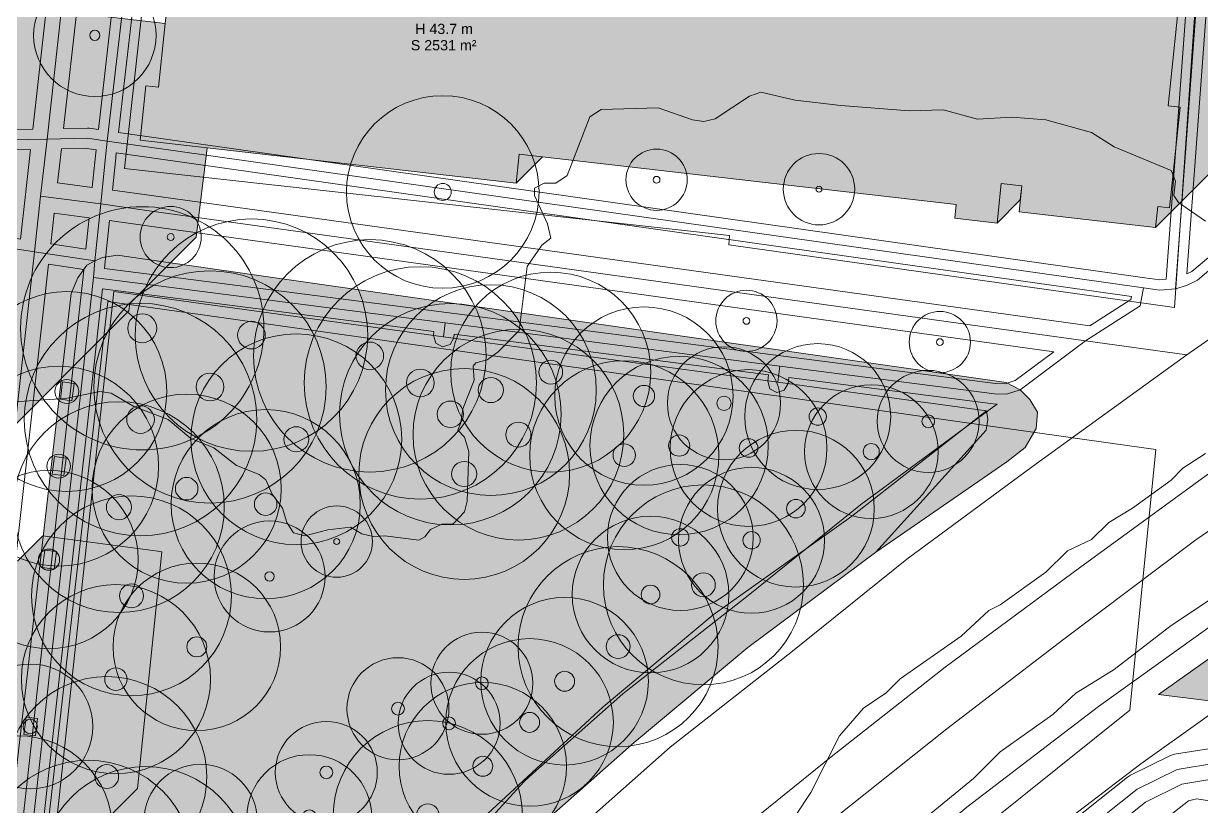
# Model space of a CAD drawing. Header units: metres. Extents: x -8 to 1190, y -11 to 1223.
# Drawn here: x 128.3 to 243.8, y 772.1 to 848.9 of the extents above; entities that cross this region are included whole.
import ezdxf

# ---------------------------------------------------------------- set-up
doc = ezdxf.new("R2010")
doc.units = ezdxf.units.M
doc.header["$MEASUREMENT"] = 0
for name, color, linetype, lineweight, true_color in [('TPX_BUILDING_AREAS_TEXT', 7, 'CONTINUOUS', 0, 0x000000), ('TPX_BUILDING_HEIGHTS_TEXT', 7, 'CONTINUOUS', 0, 0x000000), ('TPX_BUILDINGS', 7, 'CONTINUOUS', 0, 0x000000), ('TPX_BUILDINGS_HATCH', 7, 'CONTINUOUS', 0, 0xf0f0f0), ('TPX_BUILDINGS_SHADOWS_HATCH', 7, 'CONTINUOUS', 0, 0x000000), ('TPX_BUILDINGS_SHADOWS_OUTLINES', 7, 'CONTINUOUS', 0, 0x000000), ('TPX_CADASTRES', 7, 'CONTINUOUS', 0, 0x646464), ('TPX_CONTOUR_LINES_5M', 7, 'CONTINUOUS', 0, 0x969696), ('TPX_ROADS_AXES', 7, 'CONTINUOUS', 0, 0x323232), ('TPX_ROADS_CONTOURS', 7, 'CONTINUOUS', 0, 0x646464), ('TPX_VEGETATION_GREEN_SPACES', 7, 'CONTINUOUS', 0, 0x58ba48), ('TPX_VEGETATION_GREEN_SPACES_HATCH', 7, 'CONTINUOUS', 0, 0x58ba48), ('TPX_VEGETATION_TREES_INDIVIDUAL', 7, 'CONTINUOUS', 0, 0x136734)]:
    doc.layers.add(name, color=color, linetype=linetype, lineweight=lineweight, true_color=true_color)
doc.styles.add('TPX_TEXTE', font='arial.ttf')

# ---------------------------------------------------------------- blocks, each defined once
blk = doc.blocks.new('TREETR009_CR072')
at = {"layer": 'TPX_VEGETATION_TREES_INDIVIDUAL'}
for radius in [7.15, 0.85125]:
    blk.add_circle((0, 0, 0.0361), radius, dxfattribs=at)
blk = doc.blocks.new('TREETR003_CR030')
at = {"layer": 'TPX_VEGETATION_TREES_INDIVIDUAL'}
for radius in [3, 0.3333333333333333]:
    blk.add_circle((0, 0, 0.0361), radius, dxfattribs=at)
blk = doc.blocks.new('TREETR014_CR119')
at = {"layer": 'TPX_VEGETATION_TREES_INDIVIDUAL'}
for radius in [11.92, 1.4195833333333334]:
    blk.add_circle((0, 0, 0.0361), radius, dxfattribs=at)
blk = doc.blocks.new('TREETR003_CR035')
at = {"layer": 'TPX_VEGETATION_TREES_INDIVIDUAL'}
for radius in [3.5, 0.2916666666666667]:
    blk.add_circle((0, 0, 0.0361), radius, dxfattribs=at)
blk = doc.blocks.new('TREETR010_CR082')
at = {"layer": 'TPX_VEGETATION_TREES_INDIVIDUAL'}
for radius in [8.21, 0.9775]:
    blk.add_circle((0, 0, 0.0361), radius, dxfattribs=at)
blk = doc.blocks.new('TREETR008_CR066')
at = {"layer": 'TPX_VEGETATION_TREES_INDIVIDUAL'}
for radius in [6.55, 0.7916666666666666]:
    blk.add_circle((0, 0, 0.0361), radius, dxfattribs=at)
blk = doc.blocks.new('TREETR008_CR094')
at = {"layer": 'TPX_VEGETATION_TREES_INDIVIDUAL'}
for radius in [9.44, 0.8333333333333334]:
    blk.add_circle((0, 0, 0.0361), radius, dxfattribs=at)
blk = doc.blocks.new('TREETR005_CR060')
at = {"layer": 'TPX_VEGETATION_TREES_INDIVIDUAL'}
for radius in [6, 0.5]:
    blk.add_circle((0, 0, 0.0361), radius, dxfattribs=at)
blk = doc.blocks.new('TREETR011_CR093')
at = {"layer": 'TPX_VEGETATION_TREES_INDIVIDUAL'}
for radius in [9.27, 1.10375]:
    blk.add_circle((0, 0, 0.0361), radius, dxfattribs=at)
blk = doc.blocks.new('TREETR014_CR114')
at = {"layer": 'TPX_VEGETATION_TREES_INDIVIDUAL'}
for radius in [11.39, 1.35625]:
    blk.add_circle((0, 0, 0.0361), radius, dxfattribs=at)
blk = doc.blocks.new('TREETR010_CR087')
at = {"layer": 'TPX_VEGETATION_TREES_INDIVIDUAL'}
for radius in [8.74, 1.0404166666666665]:
    blk.add_circle((0, 0, 0.0361), radius, dxfattribs=at)
blk = doc.blocks.new('TREETR006_CR050')
at = {"layer": 'TPX_VEGETATION_TREES_INDIVIDUAL'}
for radius in [5, 0.625]:
    blk.add_circle((0, 0, 0.0361), radius, dxfattribs=at)
blk = doc.blocks.new('TREETR007_CR061')
at = {"layer": 'TPX_VEGETATION_TREES_INDIVIDUAL'}
for radius in [6.12, 0.7083333333333334]:
    blk.add_circle((0, 0, 0.0361), radius, dxfattribs=at)
blk = doc.blocks.new('TREETR009_CR077')
at = {"layer": 'TPX_VEGETATION_TREES_INDIVIDUAL'}
for radius in [7.68, 0.9141666666666667]:
    blk.add_circle((0, 0, 0.0361), radius, dxfattribs=at)
blk = doc.blocks.new('TREETR012_CR098')
at = {"layer": 'TPX_VEGETATION_TREES_INDIVIDUAL'}
for radius in [9.8, 1.1666666666666667]:
    blk.add_circle((0, 0, 0.0361), radius, dxfattribs=at)
blk = doc.blocks.new('TREETR005_CR054')
at = {"layer": 'TPX_VEGETATION_TREES_INDIVIDUAL'}
for radius in [5.44, 0.4583333333333333]:
    blk.add_circle((0, 0, 0.0361), radius, dxfattribs=at)
blk = doc.blocks.new('TREETR013_CR109')
at = {"layer": 'TPX_VEGETATION_TREES_INDIVIDUAL'}
for radius in [10.86, 1.2933333333333332]:
    blk.add_circle((0, 0, 0.0361), radius, dxfattribs=at)
blk = doc.blocks.new('TREETR012_CR103')
at = {"layer": 'TPX_VEGETATION_TREES_INDIVIDUAL'}
for radius in [10.33, 1.23]:
    blk.add_circle((0, 0, 0.0361), radius, dxfattribs=at)
blk = doc.blocks.new('TREETR007_CR056')
at = {"layer": 'TPX_VEGETATION_TREES_INDIVIDUAL'}
for radius in [5.55, 0.7083333333333334]:
    blk.add_circle((0, 0, 0.0361), radius, dxfattribs=at)

msp = doc.modelspace()

# ---------------------------------------------------------------- hatches: boundary and pattern name
at = {"layer": 'TPX_BUILDINGS_HATCH'}
msp.add_hatch(color=256, dxfattribs=at).paths.add_polyline_path([(140.2949380390346, 842.7747692740522), (139.74142546579242, 837.4545559561811), (176.6160411350429, 833.2152514136396), (176.910037945956, 836.0577873862348), (219.73887057229877, 831.13984629279), (219.59405322000384, 829.7823786414228), (223.74303717538714, 829.310804811772), (224.15079684183002, 833.2043060935102), (226.15897841379046, 832.975898233708), (225.89860625192523, 830.4289631522261), (239.2790450565517, 828.8891596472822), (239.48984141275287, 830.9526133215986), (240.65895361825824, 830.8140349066816), (241.6801099292934, 840.6862959540449), (240.52172465249896, 840.8158964789473), (241.80190462991595, 853.1312136328779), (142.55854697152972, 864.5391020453535), (142.03563876077533, 859.4907669699751), (143.29144282266498, 859.349602190312), (142.61120123788714, 852.8142752326094), (142.20296473428607, 848.8861536658369), (141.5507440082729, 842.6336044943891), (140.2949380390346, 842.7747692740522)])
at = {"layer": 'TPX_BUILDINGS_SHADOWS_HATCH'}
for points in [[(100.23947997018695, 886.5810980475508), (88.12349600717425, 874.4651140845381), (126.63003344461322, 868.9994215643965), (125.15229124948382, 854.8194603598677), (142.61119170114398, 852.8142876303755), (143.29143137857318, 859.3495936072432), (142.035637807101, 859.4907574332319), (142.55853648111224, 864.5391039527021), (241.80190558359027, 853.1312241232954), (240.52173514291644, 840.8159060156904), (241.6801108829677, 840.6863064444624), (240.65896410867572, 830.8140453970991), (239.4898490421474, 830.9526028311811), (239.27905554696918, 828.8891701376997), (270.1796111576259, 859.7897257483564), (270.24161715433, 860.3966984427534), (271.55951971933246, 861.7146010077558), (272.5806760303676, 871.5868630087934), (271.4222907535732, 871.7164635336958), (272.0081185810268, 877.3521237052046), (272.83446783944964, 879.3212160742842), (272.24256606027484, 879.607505289372), (272.70247073099017, 884.0317806876265), (265.0219716541469, 884.9146437323652), (247.57114882394671, 893.6138691580854), (249.6039275638759, 899.3819660819136), (248.0981139652431, 900.0685982382856), (253.95739455148578, 920.2525915778242), (248.82803721353412, 922.4722084677778), (242.1466044895351, 924.5559906638227), (231.178517293185, 926.9488968527876), (227.199531506747, 923.9664778388105), (224.79775900766253, 924.1480984366499), (216.14360136911273, 927.9530596411787), (217.01935763284564, 930.0379995978437), (206.1253118030727, 932.414751497563), (209.04963202401996, 935.3390698111616), (214.3350762836635, 947.9225382483564), (211.83073134347796, 946.0609249747358), (206.0797795765102, 932.3692125952803), (205.83053870126605, 932.4790625250898), (202.7559680454433, 933.149840799626), (177.15871138498187, 907.5525841391645), (216.54934115335345, 898.9587349570356), (223.2307748310268, 896.8749527609907), (228.36013312265277, 894.6553349173628), (239.70443625375628, 889.4824795401655), (261.75328535959125, 878.4911398566328), (268.6625422947109, 875.149295297917), (261.309376668185, 857.6275629675947), (253.55351633951068, 858.571920839604), (229.83703608438373, 861.4833006537519), (214.44466872140765, 863.3772101080976), (172.13460917398334, 868.5785593665205), (176.91823286935687, 905.6872381842695), (172.82435507699847, 906.4363550818525), (173.76116366311908, 912.5177178061567), (150.2360295765102, 917.6492542899214), (146.77121443673968, 914.1844391501509), (170.29634280130267, 909.0529036200605), (168.71443838998675, 898.7837853110395), (147.7845153324306, 902.6222824729048), (144.13378615304828, 898.9715532935224), (168.06702990457416, 894.5921358740889), (166.5918769352138, 885.0386175788008), (163.60545439645648, 885.5860104239546), (154.74515242502093, 876.725708452519), (151.22669596597552, 877.1298069632612), (151.26054186746478, 877.4078335440718), (151.66878504678607, 881.3359541571699), (152.59702010080218, 890.2429632819258), (142.93316073343158, 892.0143227255903), (143.76717276498675, 896.8472418463789), (133.02809615060687, 898.3715672171675), (134.33538527414203, 905.091792551335), (131.91058726236224, 905.590213266667), (129.9934873096645, 905.9821505225264), (130.74740500375628, 909.8570866263472), (128.78482050821185, 910.2573647177778), (127.69194025918841, 911.8983463919722), (122.04817480966449, 912.9283642447554), (124.78275580331683, 926.9784311926924), (127.11921305581927, 939.0134119666182), (114.89784521982074, 941.5170979178511), (98.70510859414935, 925.3243612921797), (110.92646975442767, 922.8206762946211), (108.59002394601703, 910.7856993353926), (123.80285544320941, 908.0092692053877), (124.89573950693011, 906.3682856238447), (126.85831923410296, 905.9680094397627), (125.54663939401507, 899.2262644446455), (127.97142691537738, 898.7278408682905), (126.63651175424457, 891.865546671208), (125.37943262979388, 885.3668188727461), (116.41538710519671, 887.2001204169355), (115.68101973459125, 883.4137634909712), (109.1769599430263, 884.7454437888227), (103.74884314462543, 885.859048334416), (100.23947997018695, 886.5810980475508)], [(96.09375376626849, 776.7620434439741), (94.88331217691302, 765.464384523686), (98.1597012989223, 765.0056414282881), (100.27934641763568, 770.0737194693647), (102.29494471475482, 769.1566109335981), (103.70198721811175, 772.1349863684736), (114.97674269601703, 770.6163029349409), (115.36901755258441, 770.5592026389204), (112.97579474374652, 747.3719830191694), (99.34848399087787, 749.1089214957319), (97.07227702066302, 746.8327135718428), (113.17847628518939, 744.7961573279463), (111.66600603982806, 731.9313368475996), (126.44452757760882, 746.7098583853804), (127.957006406039, 759.574678865727), (125.49038309976459, 759.8865723288618), (139.49228854104877, 773.8884768164717), (141.8855199329555, 797.075697389897), (141.49324507638812, 797.1327976859175), (130.21850008890033, 798.6514868414961), (127.73150439187884, 796.1644911444746), (126.79586024209857, 796.5902199423872), (122.08989710733294, 791.8842568076216), (121.39980502054095, 791.9808802283369), (122.31729788705707, 800.5443014777265), (124.90132040902972, 803.1283239996992), (125.4214896671474, 807.4952635443769), (138.6442155353725, 820.717989412602), (138.72576899453998, 821.4324164069258), (145.2393674366176, 827.9460148490034), (146.3050174228847, 836.6999601996504), (139.74142355844378, 837.454546419438), (140.29492850229144, 842.7747702277265), (141.55073542520404, 842.633615938481), (142.20295329019427, 848.8861460364424), (124.74404520913959, 850.8913168585859), (118.72287459298968, 801.4295220053755), (113.03485102578998, 802.1481251395307), (112.12772173807025, 794.2014956152998), (107.24479670450091, 794.7186951315962), (102.64902110025287, 795.2230705893598), (100.62710947915912, 795.4367623007856), (100.12299437448382, 791.2213883078657), (100.03767294809222, 790.4878315604292), (98.38482661172748, 776.611830202397), (96.09375376626849, 776.7620434439741)], [(176.91004652902484, 836.0577768958174), (176.6160516254604, 833.2152628577314), (179.1960668079555, 835.7952780402265), (176.91004652902484, 836.0577768958174)], [(224.15080542489886, 833.2042956030928), (223.74304766580462, 829.3108162558638), (226.01672453805804, 831.5844931281172), (226.15896696969867, 832.9758906043135), (224.15080542489886, 833.2042956030928)]]:
    msp.add_hatch(color=256, dxfattribs=at).paths.add_polyline_path(points)
at = {"layer": 'TPX_VEGETATION_GREEN_SPACES_HATCH'}
for points in [[(132.9753865711391, 822.4074110663496), (121.291723202914, 721.0482926047407), (135.80821795389056, 719.1087307608686), (142.38422579690814, 728.4265436804853), (148.83886713907123, 738.0034260428511), (155.20831580087543, 746.2254061377607), (165.70086474344134, 757.4448265708052), (177.78601641580462, 769.2123942053877), (188.17628283426166, 778.3824877417646), (199.30011458322406, 787.6910500205122), (211.8558043949306, 797.0610890067182), (224.69193549081683, 805.8989109671675), (226.48281664773822, 807.3223185217939), (227.58241743966937, 809.1580795920454), (227.69001288339496, 810.7829413092695), (226.96303839609027, 812.0038838065229), (225.99430556222796, 812.972199884709), (224.6185693256557, 813.6949524558149), (139.97951788827777, 825.8194822943769), (137.53102297708392, 826.1627249396406), (136.05100245401263, 825.9403328574263), (135.30703635141253, 825.6268305457197), (134.50464529916644, 825.1959871924482), (133.63191409036517, 823.9315561926924), (132.9753865711391, 822.4074110663496)], [(127.13831229135394, 731.8166060126387), (126.88208765909076, 728.1199497855268), (127.51437659189105, 725.4382881796919), (128.97956747934222, 723.2406878150068), (129.27219290658832, 723.0220064795576), (130.1204585544765, 722.3819956458174), (136.70578951761127, 728.6296057379805), (140.86417670175433, 732.6824850714765), (144.146552991122, 735.8498987830244), (147.8864612095058, 740.8742727912031), (151.78276247903705, 746.2577232993208), (161.59348006173968, 758.8353075659834), (173.81935973092914, 771.4300417578779), (185.12056727334857, 781.8850845969282), (195.9099044315517, 790.8961357749067), (209.47222800180316, 800.5610651648603), (222.70990939065814, 810.908946481999), (202.2578753940761, 813.7041392005049), (169.49509901925921, 818.176434007939), (144.9684457294643, 821.5299391425215), (137.15471072122455, 822.6103586829267), (127.76793188974261, 735.4632162726484), (127.13831229135394, 731.8166060126387)], [(132.13491434976459, 813.7400154746138), (131.92597002908587, 812.0337280905806), (133.062457036227, 811.8874401724897), (133.282126378268, 813.5847506201826), (132.13491434976459, 813.7400154746138)], [(136.70578951761127, 728.6296057379805), (130.1204585544765, 722.3819956458174), (131.53509325906634, 721.3116774237715), (135.80821795389056, 719.1087307608686), (142.38422579690814, 728.4265436804853), (148.83886713907123, 738.0034260428511), (155.20831580087543, 746.2254061377607), (165.70086474344134, 757.4448265708052), (177.78601641580462, 769.2123942053877), (188.17628283426166, 778.3824877417646), (199.30011458322406, 787.6910500205122), (211.8558043949306, 797.0610890067182), (222.6640033237636, 809.0224604285322), (222.82627386972308, 810.0503363288008), (222.70990939065814, 810.908946481999), (209.47222800180316, 800.5610651648603), (195.9099044315517, 790.8961357749067), (185.12056727334857, 781.8850845969282), (173.81935973092914, 771.4300417578779), (161.59348006173968, 758.8353075659834), (151.78276247903705, 746.2577232993208), (147.8864612095058, 740.8742727912031), (144.146552991122, 735.8498987830244), (140.86417670175433, 732.6824850714765), (136.70578951761127, 728.6296057379805)], [(131.33882803842425, 806.4179100668989), (131.12988276407123, 804.7116217291914), (132.26637072488666, 804.5653338111006), (132.47788519784808, 806.2607216513716), (131.33882803842425, 806.4179100668989)], [(251.21905894204974, 791.3606075919233), (239.56394286081195, 783.1004109061323), (268.78715033456683, 779.4737524664961), (271.03275771066546, 779.3703808463179), (272.29134268686175, 779.6556524909101), (273.0590819828212, 780.3430027640425), (273.8126716129482, 782.0396446860395), (274.9525823108852, 793.5624289191328), (274.5287379734218, 796.0170712149702), (273.44559855386615, 798.4198126471601), (272.76132960245013, 799.1675238288008), (271.69224448129535, 800.3423151648603), (270.01413245126605, 801.5806240714155), (267.92422480508685, 802.4111380255781), (267.31199068948627, 802.0136141455732), (264.4255542270839, 800.1247324622236), (251.21905894204974, 791.3606075919233)], [(251.21905894204974, 791.3606075919233), (239.56394286081195, 783.1004109061323), (268.78715033456683, 779.4737524664961), (271.03275771066546, 779.3703808463179), (272.29134268686175, 779.6556524909101), (273.0590819828212, 780.3430027640425), (273.8126716129482, 782.0396446860395), (274.9525823108852, 793.5624289191328), (274.5287379734218, 796.0170712149702), (273.44559855386615, 798.4198126471601), (272.76132960245013, 799.1675238288008), (271.69224448129535, 800.3423151648603), (270.01413245126605, 801.5806240714155), (267.31199068948627, 802.0136141455732), (264.4255542270839, 800.1247324622236), (251.21905894204974, 791.3606075919233)], [(130.39424319192767, 797.2426695502363), (130.1827268116176, 795.5472826636396), (131.32178587839007, 795.390093294438), (131.53888792917132, 797.0983051932417), (130.39424319192767, 797.2426695502363)], [(128.5604753009975, 780.8844742453657), (128.35152716562152, 779.1781859076582), (129.48801703378558, 779.0318979895674), (129.69696516916156, 780.7381863272749), (128.5604753009975, 780.8844742453657)]]:
    msp.add_hatch(color=256, dxfattribs=at).paths.add_polyline_path(points)

# ---------------------------------------------------------------- linework, layer by layer
at = {"layer": 'TPX_BUILDINGS', "elevation": 0.042100000000000005}
msp.add_lwpolyline([(140.2949380390346, 842.7747692740522), (139.74142546579242, 837.4545559561811), (176.6160411350429, 833.2152514136396), (176.910037945956, 836.0577873862348), (219.73887057229877, 831.13984629279), (219.59405322000384, 829.7823786414228), (223.74303717538714, 829.310804811772), (224.15079684183002, 833.2043060935102), (226.15897841379046, 832.975898233708), (225.89860625192523, 830.4289631522261), (239.2790450565517, 828.8891596472822), (239.48984141275287, 830.9526133215986), (240.65895361825824, 830.8140349066816), (241.6801099292934, 840.6862959540449), (240.52172465249896, 840.8158964789473), (241.80190462991595, 853.1312136328779), (142.55854697152972, 864.5391020453535), (142.03563876077533, 859.4907669699751), (143.29144282266498, 859.349602190312), (142.61120123788714, 852.8142752326094), (142.20296473428607, 848.8861536658369), (141.5507440082729, 842.6336044943891)], close=True, dxfattribs=at)
at = {"layer": 'TPX_BUILDINGS_SHADOWS_OUTLINES', "elevation": 0.0391}
for points in [[(125.15229124948382, 854.8194603598677), (142.61119170114398, 852.8142876303755), (143.29143137857318, 859.3495936072432), (142.035637807101, 859.4907574332319), (142.55853648111224, 864.5391039527021), (241.80190558359027, 853.1312241232954), (240.52173514291644, 840.8159060156904), (241.6801108829677, 840.6863064444624), (240.65896410867572, 830.8140453970991), (239.4898490421474, 830.9526028311811), (239.27905554696918, 828.8891701376997), (270.1796111576259, 859.7897257483564)], [(125.4214896671474, 807.4952635443769), (138.6442155353725, 820.717989412602), (138.72576899453998, 821.4324164069258), (145.2393674366176, 827.9460148490034), (146.3050174228847, 836.6999601996504), (139.74142355844378, 837.454546419438), (140.29492850229144, 842.7747702277265), (141.55073542520404, 842.633615938481), (142.20295329019427, 848.8861460364424), (124.74404520913959, 850.8913168585859)], [(125.49038309976459, 759.8865723288618), (139.49228854104877, 773.8884768164717), (141.8855199329555, 797.075697389897), (141.49324507638812, 797.1327976859175), (130.21850008890033, 798.6514868414961), (127.73150439187884, 796.1644911444746)]]:
    msp.add_lwpolyline(points, dxfattribs=at)
for points in [[(176.91004652902484, 836.0577768958174), (176.6160516254604, 833.2152628577314), (179.1960668079555, 835.7952780402265)], [(224.15080542489886, 833.2042956030928), (223.74304766580462, 829.3108162558638), (226.01672453805804, 831.5844931281172), (226.15896696969867, 832.9758906043135)]]:
    msp.add_lwpolyline(points, close=True, dxfattribs=at)
at = {"layer": 'TPX_CADASTRES', "elevation": 0.024099999999999996}
for points in [[(141.63500494882464, 865.5048584616743), (138.19723219797015, 834.6581968939863), (197.52388091012836, 828.0991377509199), (197.46022791787982, 827.1774611151777), (241.1432218067348, 821.0219025290571), (243.3734340183437, 853.2896809256636)], [(136.56293291971087, 821.6302656806074), (125.23545737192035, 722.659305063542), (138.74221224710345, 720.9801573432051), (155.33188719674945, 718.9177946723066), (187.5262088291347, 714.9153675711714), (190.921135853976, 744.7900356925093), (236.74945349618793, 781.5689415610395), (237.825170468539, 792.3678650534712), (239.29466242715716, 807.1216463721357), (234.8704003803432, 807.7464232123457), (188.50782580301166, 814.2940964377485)]]:
    msp.add_lwpolyline(points, close=True, dxfattribs=at)
at = {"layer": 'TPX_CONTOUR_LINES_5M', "elevation": 0.04810000000000001}
for points in [[(244.17717429623008, 829.4920062110759), (241.51200284366496, 831.3335362379439), (241.07928692991845, 832.0306712789461), (241.2266403317917, 833.4249413604848), (240.82462728093378, 834.4621511208825), (235.23704892164096, 836.8013663562015), (233.00201757787727, 838.1816318314523), (228.5319548905827, 839.4458194281906), (225.17940787505358, 839.6922214054503), (221.82686085952446, 839.5035212240182), (218.47431384399533, 840.4005263843574), (215.12176682869904, 840.310028176289), (208.41667279764079, 840.8555393065326), (203.9466101101134, 841.3653897712938), (200.5940630948171, 842.1389548894949), (199.47654742281884, 841.7595208943821), (196.1240004072897, 839.531875659246), (195.00648473552428, 839.2607908169739), (193.88896906375885, 839.4440158144571), (190.53642204822972, 840.6072076773271), (184.9488436889369, 840.448259900324), (183.83132801717147, 839.7342057721689), (181.59629667340778, 833.9718847074546), (180.47878100164235, 833.2420569141395), (179.36126532987691, 833.2161050457507), (178.4056840497069, 832.7278063194826), (178.41005308181047, 832.0306712789461), (179.68170298286714, 829.242131115403), (179.98668598383665, 827.8478610333987), (179.12061963183805, 827.1507259928621), (177.68685633363202, 825.0593208698556), (176.90672026015818, 818.7851055022329), (174.82640462182462, 816.693700379692), (173.7736869705841, 815.8980087819509), (172.65617129881866, 815.6145230517723), (172.391106746858, 815.2994302976876), (172.4974926575087, 813.9051602161489), (171.37541862460785, 811.1166200526059), (171.18569943425246, 809.7223499710672), (170.8733450686559, 809.025214930065), (171.55419446178712, 808.3280798890628), (171.96731851366349, 806.9338098075241), (171.8160254159011, 802.0538645214401), (171.53865562705323, 801.0184774990194), (170.42113995505497, 799.8140337411314), (169.30362428328954, 799.8106291452423), (168.20908631617203, 799.265324357897), (167.64922816120088, 798.5681893168949), (167.06859293952584, 798.2407245221548), (163.71604592399672, 798.6612639017403), (162.59853025223128, 798.5818286016583), (161.48101458046585, 798.831878083758), (160.3634989084676, 799.5018417593092), (158.12846756493673, 799.2542534950189), (155.89343622117303, 798.6453219805844), (154.7759205494076, 798.943069555331), (154.11743258335628, 799.9624593988992), (153.68981258268468, 801.3567294804379), (152.68907661829144, 802.7509995619766), (152.05603570188396, 804.145269643981), (151.42337353387848, 804.6693262346089), (149.19138689571992, 805.5395397255197), (146.95331084658392, 807.269113174174), (144.71827950282022, 808.2037673015147), (142.48324815928936, 810.0614637169056), (139.13070114376023, 811.328917380888), (136.89566979999654, 812.6534874783829), (135.7781541282311, 812.7928575244732), (132.42560711270198, 812.1038181763142), (126.83802875340916, 811.7394798528403)], [(244.17717429623008, 806.7225586199202), (241.94214295269921, 805.2707224921323), (240.82462728093378, 804.0922875693068), (237.01906083337963, 801.3567294804379), (234.68969613080844, 799.9624593988992), (233.00201757787727, 798.2932375110686), (230.64700314984657, 797.1739192353562), (228.5319548905827, 795.0723369969055), (224.06189220328815, 791.8808631468564), (222.94437653152272, 791.3407859057188), (220.2300834590569, 788.8082987447269), (214.25323821464553, 784.6254884996451), (212.88673548493534, 783.2681993776932), (210.65170414117165, 781.7405188605189), (208.2893258971162, 779.048408172559), (205.48414437146857, 773.4713278454728), (203.9466101101134, 771.153162164148)], [(215.4697147856932, 769.9856526413932), (221.4363974526059, 774.8655979274772), (224.06189220328815, 777.4620140464976), (229.20228363154456, 781.1398132950999), (231.4662170568481, 783.2312184176408), (235.23704892164096, 785.5615370464511), (240.82462728093378, 789.8743119142018), (246.56883943243884, 793.6882440308109)]]:
    msp.add_lwpolyline(points, dxfattribs=at)
at = {"layer": 'TPX_ROADS_AXES', "elevation": 0.030099999999999995}
for points in [[(145.78946967050433, 919.6259464896284), (145.50882048532367, 917.8221993125044), (138.38160319253802, 875.2799582160078), (138.6809005253017, 873.6819996512495), (138.8029422275722, 873.0548710501753), (139.41695780679584, 869.7935480750166), (139.87897677347064, 867.3594183600508), (139.73696799203753, 865.5883621848188), (138.33565230295062, 853.3481001532637), (137.9020575992763, 849.3449568427168), (136.52272219583392, 837.3400215781294), (136.3593558780849, 835.8055796301924), (135.89886469766498, 831.1862187064253), (135.30703635141253, 825.6268305457197)], [(243.38389391824603, 823.7122769034468), (248.04517359659076, 827.6766895926557), (251.09243674203753, 830.2709040320478), (272.1824130527675, 844.4497151053511), (274.94519133493304, 847.2645373023115), (278.18545050546527, 850.5371689475141), (279.71764178201556, 852.2908339179121), (280.5132350437343, 853.8823122656904), (281.57326025888324, 873.3377051032148), (281.8177422992885, 875.9154209769331), (282.7185573093593, 880.6386427558027), (283.36295695230365, 883.9665712988935), (283.563095998019, 889.2149967825972), (283.69830794259906, 893.2053408301435), (283.9723567478359, 897.6656946814619), (284.17135806009173, 900.2902226126753)], [(207.7906121723354, 770.9249491370283), (218.81291575357318, 779.7147946036421), (230.29874987527728, 788.5103954947554), (243.24129958078265, 798.2478842413984), (258.0622472278774, 808.4168247855268), (272.79864878579974, 817.7028278983198), (285.9482058994472, 824.9921698248945), (298.59826750680804, 831.5883955634199), (310.7264966480434, 837.4402060187422), (326.23761935159564, 843.9516796744429), (338.6562003605068, 848.3530630744062), (350.86501021310687, 852.0375857031904), (362.16318602487445, 855.0931267417036), (387.95872301980853, 860.8540062583052), (398.4582223407924, 863.1343931830488), (416.31960005685687, 866.5065006888472), (428.12969107553363, 868.2674803412519), (436.4589194767177, 869.1270441687666), (451.3686618320644, 870.5949024832807), (465.02063078805804, 871.6280789053999), (478.229262303561, 872.7523493445478)], [(129.99198431894183, 831.9567866004072), (130.6194524280727, 837.5475916541182), (132.0101651661098, 850.0154909766279), (132.4544887058437, 854.0096554434858), (133.9369744770229, 867.293184725102), (133.63317961618304, 871.2835592902265)], [(357.4062833301723, 858.2520374930464), (350.06201929971576, 856.2094463980757), (340.56540198251605, 853.5097126639448), (330.6376637928188, 850.3746199286543), (320.94580740854144, 846.8233713782392), (314.0595645420253, 843.9337296164595), (304.37166590616107, 839.6354717887007), (293.59315771982074, 834.4126391089521), (281.06232733651996, 827.6028866446577), (271.4601754657924, 822.1741823828779), (259.5007295124233, 814.6937069571577), (246.88983530923724, 806.5072998679243), (231.8251409046352, 795.5099310553633), (218.66325659677386, 785.7897896445356), (207.47828955575824, 776.9961084998213), (199.099979352206, 770.2105736411177)], [(241.24819178506732, 822.8749689734541), (243.5643996708095, 854.4558767951094)], [(243.38389391824603, 823.7122769034468), (242.31750197336078, 823.1961559928022), (241.24819178506732, 822.8749689734541), (239.68537230417132, 822.7481054938398), (238.10253043100238, 822.9617342627607), (136.52272219583392, 837.3400215781294), (134.5939816944301, 837.6332096732222), (130.6194524280727, 837.5475916541182), (126.83764929696918, 837.484404054936), (124.72547717019916, 837.423652139958)], [(108.77535624429584, 638.8823780692182), (110.17572207376361, 652.2961115515791), (114.2876834385097, 690.2494101203047), (114.54465002939105, 692.7379946387373), (115.5122050754726, 702.2178253806196), (129.39076132699847, 826.5102553046308), (129.99198431894183, 831.9567866004072)], [(242.33596129342914, 816.3997921622358), (232.4118804447353, 817.7764973319136), (140.6361941806972, 830.5196232474409), (135.89886469766498, 831.1862187064253), (129.99198431894183, 831.9567866004072)], [(135.30703635141253, 825.6268305457197), (129.39076132699847, 826.5102553046308), (125.77404971048236, 827.061350313481), (123.6491221897304, 827.2737621939741)], [(135.30703635141253, 825.6268305457197), (135.16680235788226, 823.9942783988081), (122.31688780710101, 708.4480938590132), (120.40144629403949, 692.0706524527632), (119.65853781625628, 685.7276873267256), (114.73651308938861, 643.7975525534712), (113.82564062997699, 642.7312636054121), (113.40674967691302, 638.1907610571943), (113.08939547464252, 634.1690048850141), (112.851950597018, 632.1453079856001), (105.75889391824603, 566.8502449668013), (105.64498038217425, 565.5806212103926), (105.26920695230365, 560.6015123999678), (104.99494070932269, 556.981157747563), (104.75402159616351, 554.899108377751), (97.20601553842425, 490.50944658881053), (97.07544035837054, 489.4200091040693), (96.35587210580707, 483.6348986304365), (95.957325886935, 480.46854159003124), (95.7550496570766, 478.4416327155195), (89.23716826364398, 413.04061648016796), (89.06638045236468, 411.35483786230907), (88.70717806741595, 407.0355448401533), (88.43990034982562, 403.75054690008983)], [(135.16680235788226, 823.9942783988081), (145.09473891183734, 822.7104277289473), (169.63735480234027, 819.5448012030683), (202.4328479282558, 815.2988590872847), (223.49568171426654, 812.5786499655806), (224.68244261667132, 812.5477928793989), (225.99430556222796, 812.972199884709), (232.4118804447353, 817.7764973319136), (237.76825518533587, 821.2028698599897), (238.10253043100238, 822.9617342627607)], [(247.6525401584804, 820.1044678366743), (242.33596129342914, 816.3997921622358)], [(169.63735480234027, 819.5448012030683), (169.49509901925921, 818.176434007939)], [(242.33596129342914, 816.3997921622358), (227.217655133456, 805.4473232901655), (214.91235346719623, 796.3664364493452), (203.68909544870257, 787.3335861838423), (191.7020720951259, 777.9250473654829), (182.5342597477138, 769.8141684210859), (173.58327670022845, 760.0168575919233), (164.87808604165912, 749.9438109076582), (150.33310885354877, 731.7391647971235), (137.95372099801898, 716.9104389823042), (127.47582716867328, 703.2550282157026), (116.77162737771869, 687.6015839255415)], [(158.44743723794818, 725.1486658728682), (166.3720054142177, 729.7328581488691), (173.76484579965472, 734.4908699668013), (182.2007045261562, 740.2658018744551), (189.25685877725482, 745.6118569052778), (201.54433054849505, 755.8276800788008), (209.31140704080462, 762.5036101019941), (220.76371188089252, 772.0622610724531), (233.68618388101459, 781.921569315251), (245.22198195382953, 790.1766352332197), (256.9336318485439, 798.1970181143843), (268.6342458240688, 805.5704207099043), (276.6287240497768, 810.332340685185), (282.3703555576503, 813.3662914908491), (287.16783518716693, 815.694310633)], [(202.4328479282558, 815.2988590872847), (202.2578753940761, 813.7041392005049)], [(192.584279011935, 706.0870060599409), (193.29751772806048, 712.4460100806318), (196.29660696908832, 735.5460219061933), (197.58648486062884, 739.5324434912764), (200.18937392160296, 743.6098284400068), (203.35364050790668, 746.6573652899824), (237.47169203683734, 773.8271174109541), (241.3912810795009, 775.752473322209), (245.33776945993304, 776.3953747428022), (250.17568774148822, 775.9596800482832), (271.68475718423724, 773.5749306357466), (278.1209582798183, 772.8602242148481)]]:
    msp.add_lwpolyline(points, dxfattribs=at)
at = {"layer": 'TPX_ROADS_CONTOURS', "elevation": 0.027099999999999996}
for points in [[(125.84145504655316, 838.456164191477), (127.13679939927533, 850.5829084618017), (127.58554989518598, 854.579551528208), (129.30035072984174, 867.9871586067602), (129.76845413865522, 867.8080452186987), (132.37455422105268, 866.8173244697973), (130.963684622664, 854.1754968864843), (130.5193830174394, 850.1815279228613), (129.21909863175824, 838.524333785288), (126.8209434193559, 838.4842642052099)], [(132.24422794999555, 838.5828245384619), (133.50096947373822, 849.8496492607519), (133.94526440324262, 853.843558142893), (135.27033383073285, 865.7165916664526), (137.43060166062787, 864.8954971535131), (137.66285568894818, 864.8378513557836), (138.6307759922929, 864.7178495628759), (137.34214169206098, 853.4618414146826), (136.90822083177045, 849.4558609230444), (135.6476436299272, 838.4845302803442), (134.7442660969682, 838.6218527061865), (134.57244545640424, 838.6329782707617)], [(137.62737709702924, 838.1936300499365), (138.89552170457318, 849.2308109505102), (139.32950836839154, 853.2373760445043), (140.617550436873, 864.4882133705541), (242.49634987534955, 853.5646637184545), (240.31352383317426, 823.8023861153051), (239.71210152329877, 823.7535646660253), (238.2394815129228, 823.9523170692846)], [(242.35732895554975, 824.3263967735693), (244.56172043504193, 854.3827312691137), (244.4464030903764, 854.7313097221777), (244.39193875016645, 854.9166010124609), (246.11367184342816, 853.7485845787451), (247.52188641251996, 851.5814817650244), (248.37669140519574, 849.9834306938574), (247.0680661839433, 833.9295747978613), (246.55049759568647, 827.802958319895), (246.54507309617475, 827.7136200172827), (242.83330303849652, 824.5567625267431)], [(124.7496371907182, 828.1687362892553), (125.62774616898969, 836.4491899712011), (126.86037975968793, 836.4846437675878), (128.99474007310346, 836.5203054649755), (128.50104099931195, 832.1213672859594), (128.01642662705854, 827.7312114937231), (125.92468506516889, 828.0499399406835)], [(131.64694554032758, 833.253602812998), (132.01999718369916, 836.5775297386572), (134.52912766160443, 836.6315811378881), (135.42711216630414, 836.4950779182836), (135.36428791703656, 835.9047744972631), (135.05567127885297, 832.8089254600927)], [(137.03883415879682, 832.5405891640112), (137.35409123124555, 835.7030428154394), (137.40751225175336, 836.2048147423193), (236.924377982039, 822.1185301048681), (236.8663135212846, 821.8130090935156), (232.83231789292768, 819.2325361473486), (140.8438401860185, 832.005182097666)], [(130.98520142259076, 827.2832592232153), (131.315060202498, 830.2714784843847), (134.74815804185346, 829.8236225349829), (134.42307335557416, 826.7699115974829)], [(136.2451205891557, 824.8631599647924), (136.30249458970502, 825.5310848457739), (136.73079640092328, 829.5543792946264), (140.42989784898236, 829.033876250498), (229.29789120377973, 816.6944864494726), (225.52820259751752, 813.8724373085424), (224.53741032304242, 813.5519016487524), (223.57292229356244, 813.5769794685766), (202.56124359788373, 816.2905815346166), (169.7657504719682, 820.5365246040747), (145.22279125871137, 823.7021949989721)], [(116.79781777085736, 700.0409734947607), (117.00373131455854, 702.0584533913061), (130.76428372086957, 825.2940719826147), (134.23031288804486, 824.7765205604956), (134.17154366197065, 824.0923488838598), (121.32332188310102, 708.561385939829), (121.05490833939984, 706.2663925392553)], [(194.89932686509565, 713.1332138283178), (197.76632172288373, 735.2157867653295), (198.95438629807904, 738.8875482780859), (201.3580184620805, 742.6528013451025), (204.34331471147016, 745.5279710991308), (238.27894646348432, 772.5524528725073), (241.85250908555463, 774.3078363640234), (245.39193779649213, 774.884425948374), (250.02575070085004, 774.4671123726293), (270.5414205235429, 772.1925037605688), (270.2810512227006, 769.5906799538061), (270.1685929936357, 768.761415312998), (243.28152996720746, 772.8704384071752), (242.5119138401933, 772.6676662666723), (201.15012985887006, 740.1075828773901), (200.7745633763261, 739.4302023155615), (198.05536801042035, 714.4859998924658), (198.05708080949262, 714.2545650703833), (198.22899872483686, 712.868219207041), (198.25633675279096, 712.7292583687231), (198.33264118852094, 712.4482238991186), (198.03322273911908, 712.4790695412084)]]:
    msp.add_lwpolyline(points, close=True, dxfattribs=at)
for points in [[(123.43929154099897, 709.4933231575415), (136.04815537156537, 822.8719776375219), (144.96649033250287, 821.7186859352514), (168.54183346452191, 818.677822898142), (168.50045925797895, 818.2798364860937), (168.7186656636186, 817.5462349159643), (169.39169556321576, 817.1817939979956), (170.12529808701947, 817.4000004036352), (170.4897380513139, 818.0730312569067), (170.52595478715375, 818.4214103920385), (201.33185059251264, 814.4330557091162), (201.26384121598676, 813.8132045967504), (201.47786671342328, 813.0783718330786), (202.14880997361615, 812.7101047737524), (202.88364369096234, 812.9241302711889), (203.25191075028852, 813.5950744850561), (203.31570774735883, 814.1765344841406), (223.3675981205888, 811.5868862373754), (223.74019867600873, 811.5719545586035), (223.06116253556684, 811.0796907646582), (210.75586086930707, 801.9988039238378), (210.52343613328412, 801.8196380836889), (199.3334985417314, 792.8136051399633), (187.38011604966596, 783.431469748728), (187.0637698811479, 783.1677702171728), (177.89595658006147, 775.0568922264501), (177.3663354557939, 774.5356682045385), (168.41535240830854, 764.7383573753759)], [(225.13153893174604, 766.5900066597387), (237.84698349656537, 776.2913625938818), (249.23682362260297, 784.4419792396948)], [(245.09659153642133, 777.8758590919897), (241.1501031559892, 777.2329567177221), (240.72994095506147, 777.0988119347021), (236.8103519123979, 775.1734560234472), (236.53726727189496, 775.0005090935156), (210.04083115281537, 753.9001968605444)]]:
    msp.add_lwpolyline(points, dxfattribs=at)
at = {"layer": 'TPX_VEGETATION_GREEN_SPACES', "elevation": 0.0031}
for points in [[(132.9753865711391, 822.4074110663496), (121.291723202914, 721.0482926047407), (135.80821795389056, 719.1087307608686), (142.38422579690814, 728.4265436804853), (148.83886713907123, 738.0034260428511), (155.20831580087543, 746.2254061377607), (165.70086474344134, 757.4448265708052), (177.78601641580462, 769.2123942053877), (188.17628283426166, 778.3824877417646), (199.30011458322406, 787.6910500205122), (211.8558043949306, 797.0610890067182), (224.69193549081683, 805.8989109671675), (226.48281664773822, 807.3223185217939), (227.58241743966937, 809.1580795920454), (227.69001288339496, 810.7829413092695), (226.96303839609027, 812.0038838065229), (225.99430556222796, 812.972199884709), (224.6185693256557, 813.6949524558149), (139.97951788827777, 825.8194822943769), (137.53102297708392, 826.1627249396406), (136.05100245401263, 825.9403328574263), (135.30703635141253, 825.6268305457197), (134.50464529916644, 825.1959871924482), (133.63191409036517, 823.9315561926924)], [(127.13831229135394, 731.8166060126387), (126.88208765909076, 728.1199497855268), (127.51437659189105, 725.4382881796919), (128.97956747934222, 723.2406878150068), (129.27219290658832, 723.0220064795576), (130.1204585544765, 722.3819956458174), (136.70578951761127, 728.6296057379805), (140.86417670175433, 732.6824850714765), (144.146552991122, 735.8498987830244), (147.8864612095058, 740.8742727912031), (151.78276247903705, 746.2577232993208), (161.59348006173968, 758.8353075659834), (173.81935973092914, 771.4300417578779), (185.12056727334857, 781.8850845969282), (195.9099044315517, 790.8961357749067), (209.47222800180316, 800.5610651648603), (222.70990939065814, 810.908946481999), (202.2578753940761, 813.7041392005049), (169.49509901925921, 818.176434007939), (144.9684457294643, 821.5299391425215), (137.15471072122455, 822.6103586829267), (127.76793188974261, 735.4632162726484)], [(132.13491434976459, 813.7400154746138), (131.92597002908587, 812.0337280905806), (133.062457036227, 811.8874401724897), (133.282126378268, 813.5847506201826)], [(136.70578951761127, 728.6296057379805), (130.1204585544765, 722.3819956458174), (131.53509325906634, 721.3116774237715), (135.80821795389056, 719.1087307608686), (142.38422579690814, 728.4265436804853), (148.83886713907123, 738.0034260428511), (155.20831580087543, 746.2254061377607), (165.70086474344134, 757.4448265708052), (177.78601641580462, 769.2123942053877), (188.17628283426166, 778.3824877417646), (199.30011458322406, 787.6910500205122), (211.8558043949306, 797.0610890067182), (222.6640033237636, 809.0224604285322), (222.82627386972308, 810.0503363288008), (222.70990939065814, 810.908946481999), (209.47222800180316, 800.5610651648603), (195.9099044315517, 790.8961357749067), (185.12056727334857, 781.8850845969282), (173.81935973092914, 771.4300417578779), (161.59348006173968, 758.8353075659834), (151.78276247903705, 746.2577232993208), (147.8864612095058, 740.8742727912031), (144.146552991122, 735.8498987830244), (140.86417670175433, 732.6824850714765)], [(131.33882803842425, 806.4179100668989), (131.12988276407123, 804.7116217291914), (132.26637072488666, 804.5653338111006), (132.47788519784808, 806.2607216513716)], [(251.21905894204974, 791.3606075919233), (239.56394286081195, 783.1004109061323), (268.78715033456683, 779.4737524664961), (271.03275771066546, 779.3703808463179), (272.29134268686175, 779.6556524909101), (273.0590819828212, 780.3430027640425), (273.8126716129482, 782.0396446860395), (274.9525823108852, 793.5624289191328), (274.5287379734218, 796.0170712149702), (273.44559855386615, 798.4198126471601), (272.76132960245013, 799.1675238288008), (271.69224448129535, 800.3423151648603), (270.01413245126605, 801.5806240714155), (267.92422480508685, 802.4111380255781), (267.31199068948627, 802.0136141455732), (264.4255542270839, 800.1247324622236)], [(251.21905894204974, 791.3606075919233), (239.56394286081195, 783.1004109061323), (268.78715033456683, 779.4737524664961), (271.03275771066546, 779.3703808463179), (272.29134268686175, 779.6556524909101), (273.0590819828212, 780.3430027640425), (273.8126716129482, 782.0396446860395), (274.9525823108852, 793.5624289191328), (274.5287379734218, 796.0170712149702), (273.44559855386615, 798.4198126471601), (272.76132960245013, 799.1675238288008), (271.69224448129535, 800.3423151648603), (270.01413245126605, 801.5806240714155), (267.31199068948627, 802.0136141455732), (264.4255542270839, 800.1247324622236)], [(130.39424319192767, 797.2426695502363), (130.1827268116176, 795.5472826636396), (131.32178587839007, 795.390093294438), (131.53888792917132, 797.0983051932417)], [(128.5604753009975, 780.8844742453657), (128.35152716562152, 779.1781859076582), (129.48801703378558, 779.0318979895674), (129.69696516916156, 780.7381863272749)]]:
    msp.add_lwpolyline(points, close=True, dxfattribs=at)

# ---------------------------------------------------------------- block references
at = {"layer": 'TPX_VEGETATION_TREES_INDIVIDUAL'}
for name, p in [('TREETR005_CR060', (135.3043493765872, 847.719439163804, 0.0361)), ('TREETR008_CR094', (169.4069252118934, 832.361769722309, 0.0361)), ('TREETR003_CR030', (190.36890155798756, 833.5606573694386, 0.0361)), ('TREETR003_CR035', (206.28976947278716, 832.6349679385312, 0.0361)), ('TREETR014_CR119', (139.95153219997883, 819.0006808345206, 0.0361)), ('TREETR003_CR030', (142.7378616745118, 827.9453703216277, 0.0361)), ('TREETR014_CR114', (150.65705475700088, 818.3259435300715, 0.0361)), ('TREETR014_CR114', (162.25859525357373, 816.297525646165, 0.0361)), ('TREETR014_CR114', (146.5939819519408, 813.2483746344224, 0.0361)), ('TREETR014_CR114', (167.21437049959786, 813.6456914837472, 0.0361)), ('TREETR012_CR098', (179.99120797240175, 814.702156111598, 0.0361)), ('TREETR012_CR103', (174.12222395534627, 812.9385605752468, 0.0361)), ('TREETR012_CR098', (132.55382792581804, 812.8031512540765, 0.0361)), ('TREETR003_CR030', (199.1732513224706, 819.7254862030968, 0.0361)), ('TREETR014_CR114', (139.77964983438142, 810.0536584542133, 0.0361)), ('TREETR013_CR109', (170.15094529744238, 810.5752850100398, 0.0361)), ('TREETR010_CR087', (189.12765955086797, 812.3571873586625, 0.0361)), ('TREETR003_CR030', (218.13739027804695, 817.6454833471216, 0.0361)), ('TREETR012_CR103', (176.82258010655642, 808.569689293392, 0.0361)), ('TREETR012_CR103', (155.05229061376303, 808.1198520166799, 0.0361)), ('TREETR009_CR072', (206.16650408343412, 810.3451280649751, 0.0361)), ('TREETR007_CR056', (196.97592115961015, 811.6416750131175, 0.0361)), ('TREETR012_CR098', (131.75774148339406, 805.4810452521779, 0.0361)), ('TREETR011_CR093', (187.19917835341766, 806.5516550894827, 0.0361)), ('TREETR010_CR087', (192.58064419426955, 807.4983714665286, 0.0361)), ('TREETR012_CR103', (171.50676262634806, 804.7156568937935, 0.0361)), ('TREETR009_CR077', (199.3861378771253, 807.2619303152896, 0.0361)), ('TREETR006_CR050', (216.99662335566245, 809.8724594549276, 0.0361)), ('TREETR008_CR066', (211.41038310644217, 806.9097226853482, 0.0361)), ('TREETR012_CR103', (137.66359307733364, 801.4652293846011, 0.0361)), ('TREETR011_CR093', (144.3056193711236, 803.2729834425263, 0.0361)), ('TREETR011_CR093', (152.05135744577274, 801.7507701399736, 0.0361)), ('TREETR009_CR077', (204.02584662893787, 801.3135932353325, 0.0361)), ('TREETR010_CR087', (130.8105866042897, 796.3167058927938, 0.0361)), ('TREETR009_CR072', (192.68991804705, 798.4910504310392, 0.0361)), ('TREETR009_CR072', (199.6765298547689, 798.2167643695138, 0.0361)), ('TREETR012_CR098', (194.95579858357087, 793.8471281570382, 0.0361)), ('TREETR012_CR098', (138.89619825105183, 792.7688174722716, 0.0361)), ('TREETR003_CR035', (159.01446948340163, 798.0889543718658, 0.0361)), ('TREETR009_CR077', (189.77476151986048, 792.8901365590282, 0.0361)), ('TREETR005_CR054', (152.4323170739226, 794.6650477349758, 0.0361)), ('TREETR012_CR098', (186.5950004151091, 787.790681547951, 0.0361)), ('TREETR010_CR082', (145.30164496367797, 787.7661201516166, 0.0361)), ('TREETR011_CR093', (137.37091522687115, 784.5958566851914, 0.0361)), ('TREETR010_CR082', (181.35276914807037, 784.3912664041854, 0.0361)), ('TREETR006_CR050', (173.24611891433597, 784.1943479594775, 0.0361)), ('TREETR010_CR082', (177.92110255290754, 780.3601166633889, 0.0361)), ('TREETR006_CR050', (165.01782194967382, 781.7018543700688, 0.0361)), ('TREETR007_CR061', (128.97681838623248, 779.9585101385601, 0.0361)), ('TREETR006_CR050', (170.02996356133372, 780.27155362349, 0.0361)), ('TREETR012_CR098', (136.470364167355, 775.0512630124576, 0.0361)), ('TREETR010_CR082', (173.33128888788633, 776.0558889126405, 0.0361)), ('TREETR011_CR093', (167.94376924890094, 771.2643891749904, 0.0361)), ('TREETR006_CR050', (157.9934794381261, 775.454255159013, 0.0361)), ('TREETR011_CR093', (127.76177872531116, 769.7759207827039, 0.0361)), ('TREETR007_CR061', (156.3325758059509, 771.0696679302491, 0.0361)), ('TREETR012_CR103', (134.64779346622527, 766.3134029326029, 0.0361)), ('TREETR012_CR103', (140.2856709389016, 765.6980340946466, 0.0361)), ('TREETR007_CR056', (145.67330644233152, 770.7081729681231, 0.0361))]:
    msp.add_blockref(name, p, dxfattribs=at)

# ---------------------------------------------------------------- texts
at = {"layer": 'TPX_BUILDING_AREAS_TEXT', "style": 'TPX_TEXTE'}
msp.add_text('S 2531 m²', height=1, dxfattribs=at).set_placement((166.27457953926643, 846.2496763710399, 0.04510000000000001))
at = {"layer": 'TPX_BUILDING_HEIGHTS_TEXT', "style": 'TPX_TEXTE'}
msp.add_text('H 43.7 m', height=1, dxfattribs=at).set_placement((166.6995795392664, 847.8496763710398, 0.04510000000000001))

doc.saveas('drawing.dxf')
